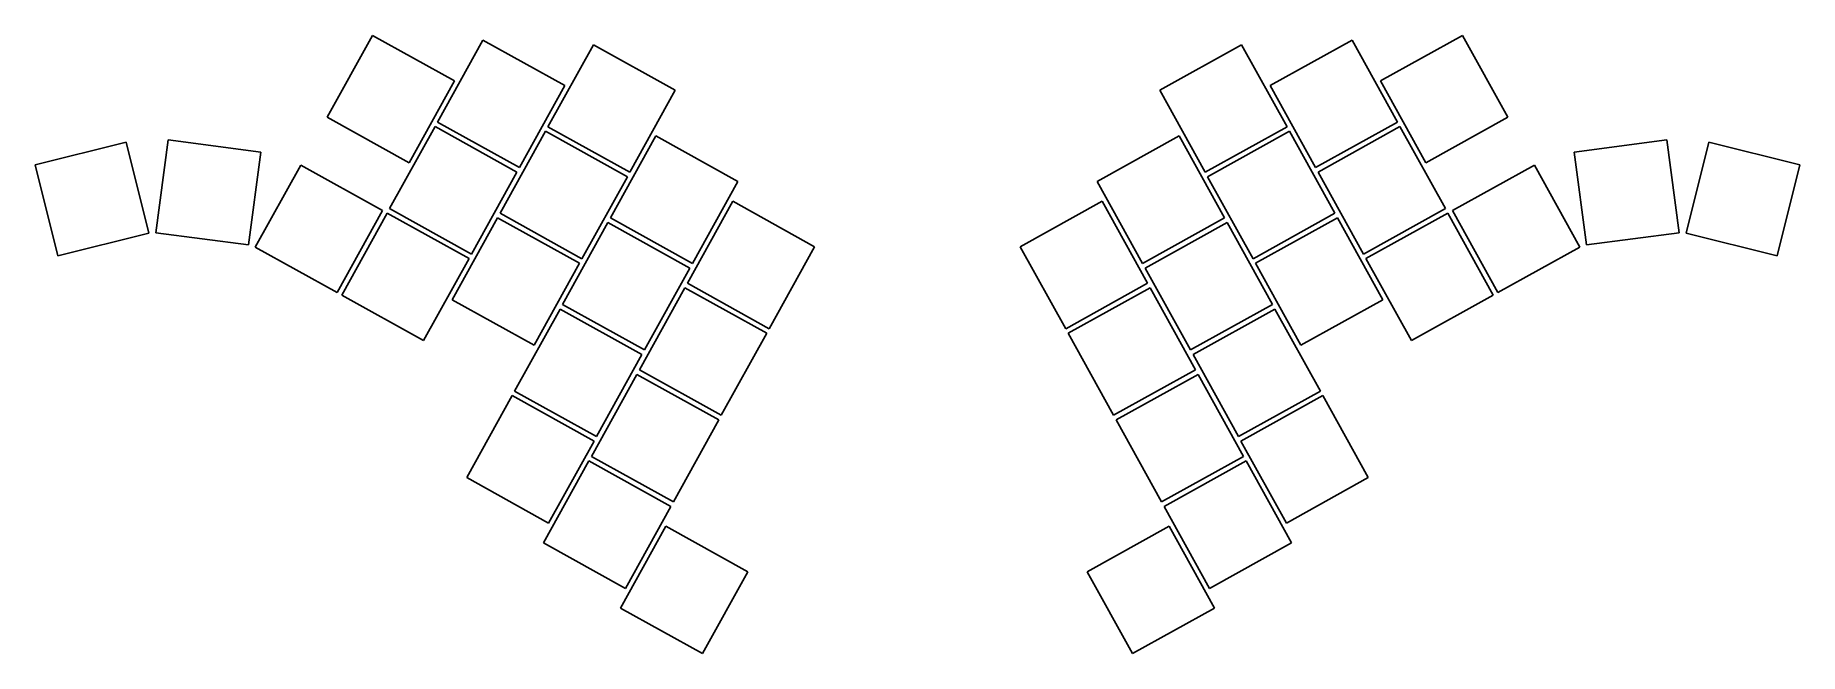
# Model space of a CAD drawing. Header units: millimetres. Extents: x 44 to 383, y -218 to -100.
import ezdxf

# ---------------------------------------------------------------- set-up
doc = ezdxf.new("R2010")
doc.units = ezdxf.units.MM

msp = doc.modelspace()

# ---------------------------------------------------------------- linework, layer by layer
for p, q in [((108.78, -99.69), (100.06, -115.43)), ((124.53, -108.41), (108.78, -99.69)), ((130.01, -100.59), (121.28, -116.33)), ((145.75, -109.32), (130.01, -100.59)), ((151.23, -101.49), (142.5, -117.23)), ((166.97, -110.22), (151.23, -101.49)), ((275.82, -101.49), (260.08, -110.22)), ((284.55, -117.23), (275.82, -101.49)), ((297.05, -100.59), (281.3, -109.32)), ((305.77, -116.33), (297.05, -100.59)), ((318.27, -99.69), (302.53, -108.41)), ((327, -115.43), (318.27, -99.69)), ((115.8, -124.16), (124.53, -108.41)), ((302.53, -108.41), (311.25, -124.16)), ((137.02, -125.06), (145.75, -109.32)), ((158.25, -125.96), (166.97, -110.22)), ((260.08, -110.22), (268.81, -125.96)), ((281.3, -109.32), (290.03, -125.06)), ((100.06, -115.43), (115.8, -124.16)), ((120.8, -117.21), (112.07, -132.95)), ((136.54, -125.93), (120.8, -117.21)), ((121.28, -116.33), (137.02, -125.06)), ((142.02, -118.11), (133.29, -133.85)), ((157.76, -126.84), (142.02, -118.11)), ((142.5, -117.23), (158.25, -125.96)), ((268.81, -125.96), (284.55, -117.23)), ((285.03, -118.11), (269.29, -126.84)), ((293.76, -133.85), (285.03, -118.11)), ((290.03, -125.06), (305.77, -116.33)), ((306.26, -117.21), (290.51, -125.93)), ((314.98, -132.95), (306.26, -117.21)), ((311.25, -124.16), (327, -115.43)), ((61.43, -120.2), (43.96, -124.55)), ((65.78, -137.66), (61.43, -120.2)), ((69.47, -119.74), (67.12, -137.59)), ((87.32, -122.09), (69.47, -119.74)), ((163.24, -119.01), (154.52, -134.75)), ((178.99, -127.74), (163.24, -119.01)), ((263.81, -119.01), (248.07, -127.74)), ((272.54, -134.75), (263.81, -119.01)), ((357.58, -119.74), (339.74, -122.09)), ((359.93, -137.59), (357.58, -119.74)), ((365.63, -120.2), (361.27, -137.66)), ((383.09, -124.55), (365.63, -120.2)), ((43.96, -124.55), (48.32, -142.02)), ((84.97, -139.94), (87.32, -122.09)), ((94.97, -124.61), (86.24, -140.36)), ((110.71, -133.34), (94.97, -124.61)), ((332.09, -124.61), (316.34, -133.34)), ((340.81, -140.36), (332.09, -124.61)), ((339.74, -122.09), (342.09, -139.94)), ((378.74, -142.02), (383.09, -124.55)), ((127.81, -141.68), (136.54, -125.93)), ((149.04, -142.58), (157.76, -126.84)), ((170.26, -143.48), (178.99, -127.74)), ((248.07, -127.74), (256.79, -143.48)), ((269.29, -126.84), (278.02, -142.58)), ((290.51, -125.93), (299.24, -141.68)), ((178.02, -131.55), (169.29, -147.29)), ((193.76, -140.27), (178.02, -131.55)), ((249.04, -131.55), (233.29, -140.27)), ((257.76, -147.29), (249.04, -131.55)), ((101.98, -149.08), (110.71, -133.34)), ((111.59, -133.82), (102.86, -149.57)), ((127.33, -142.55), (111.59, -133.82)), ((112.07, -132.95), (127.81, -141.68)), ((132.81, -134.73), (124.08, -150.47)), ((148.55, -143.45), (132.81, -134.73)), ((133.29, -133.85), (149.04, -142.58)), ((154.03, -135.63), (145.31, -151.37)), ((169.78, -144.36), (154.03, -135.63)), ((154.52, -134.75), (170.26, -143.48)), ((256.79, -143.48), (272.54, -134.75)), ((273.02, -135.63), (257.28, -144.36)), ((281.75, -151.37), (273.02, -135.63)), ((278.02, -142.58), (293.76, -133.85)), ((294.25, -134.73), (278.5, -143.45)), ((302.97, -150.47), (294.25, -134.73)), ((299.24, -141.68), (314.98, -132.95)), ((315.47, -133.82), (299.73, -142.55)), ((324.2, -149.57), (315.47, -133.82)), ((316.34, -133.34), (325.07, -149.08)), ((48.32, -142.02), (65.78, -137.66)), ((67.12, -137.59), (84.97, -139.94)), ((342.09, -139.94), (359.93, -137.59)), ((361.27, -137.66), (378.74, -142.02)), ((86.24, -140.36), (101.98, -149.08)), ((185.04, -156.02), (193.76, -140.27)), ((233.29, -140.27), (242.02, -156.02)), ((325.07, -149.08), (340.81, -140.36)), ((118.6, -158.29), (127.33, -142.55)), ((139.83, -159.2), (148.55, -143.45)), ((161.05, -160.1), (169.78, -144.36)), ((257.28, -144.36), (266.01, -160.1)), ((278.5, -143.45), (287.23, -159.2)), ((299.73, -142.55), (308.45, -158.29)), ((168.81, -148.16), (160.08, -163.91)), ((184.55, -156.89), (168.81, -148.16)), ((169.29, -147.29), (185.04, -156.02)), ((242.02, -156.02), (257.76, -147.29)), ((258.25, -148.16), (242.5, -156.89)), ((266.97, -163.91), (258.25, -148.16)), ((102.86, -149.57), (118.6, -158.29)), ((124.08, -150.47), (139.83, -159.2)), ((144.82, -152.25), (136.09, -167.99)), ((160.56, -160.97), (144.82, -152.25)), ((145.31, -151.37), (161.05, -160.1)), ((266.01, -160.1), (281.75, -151.37)), ((282.23, -152.25), (266.49, -160.97)), ((290.96, -167.99), (282.23, -152.25)), ((287.23, -159.2), (302.97, -150.47)), ((308.45, -158.29), (324.2, -149.57)), ((175.82, -172.63), (184.55, -156.89)), ((242.5, -156.89), (251.23, -172.63)), ((151.84, -176.72), (160.56, -160.97)), ((266.49, -160.97), (275.22, -176.72)), ((159.6, -164.78), (150.87, -180.53)), ((175.34, -173.51), (159.6, -164.78)), ((160.08, -163.91), (175.82, -172.63)), ((251.23, -172.63), (266.97, -163.91)), ((267.46, -164.78), (251.72, -173.51)), ((276.18, -180.53), (267.46, -164.78)), ((135.61, -168.86), (126.88, -184.61)), ((151.35, -177.59), (135.61, -168.86)), ((136.09, -167.99), (151.84, -176.72)), ((275.22, -176.72), (290.96, -167.99)), ((291.45, -168.86), (275.7, -177.59)), ((300.17, -184.61), (291.45, -168.86)), ((166.61, -189.25), (175.34, -173.51)), ((251.72, -173.51), (260.44, -189.25)), ((142.63, -193.33), (151.35, -177.59)), ((275.7, -177.59), (284.43, -193.33)), ((150.38, -181.4), (141.66, -197.14)), ((166.13, -190.13), (150.38, -181.4)), ((150.87, -180.53), (166.61, -189.25)), ((260.44, -189.25), (276.18, -180.53)), ((276.67, -181.4), (260.93, -190.13)), ((285.4, -197.14), (276.67, -181.4)), ((126.88, -184.61), (142.63, -193.33)), ((284.43, -193.33), (300.17, -184.61)), ((157.4, -205.87), (166.13, -190.13)), ((260.93, -190.13), (269.65, -205.87)), ((165.16, -193.93), (156.43, -209.68)), ((180.9, -202.66), (165.16, -193.93)), ((261.89, -193.93), (246.15, -202.66)), ((270.62, -209.68), (261.89, -193.93)), ((141.66, -197.14), (157.4, -205.87)), ((269.65, -205.87), (285.4, -197.14)), ((172.18, -218.4), (180.9, -202.66)), ((246.15, -202.66), (254.88, -218.4)), ((156.43, -209.68), (172.18, -218.4)), ((254.88, -218.4), (270.62, -209.68))]:
    msp.add_line(p, q)

doc.saveas('drawing.dxf')
